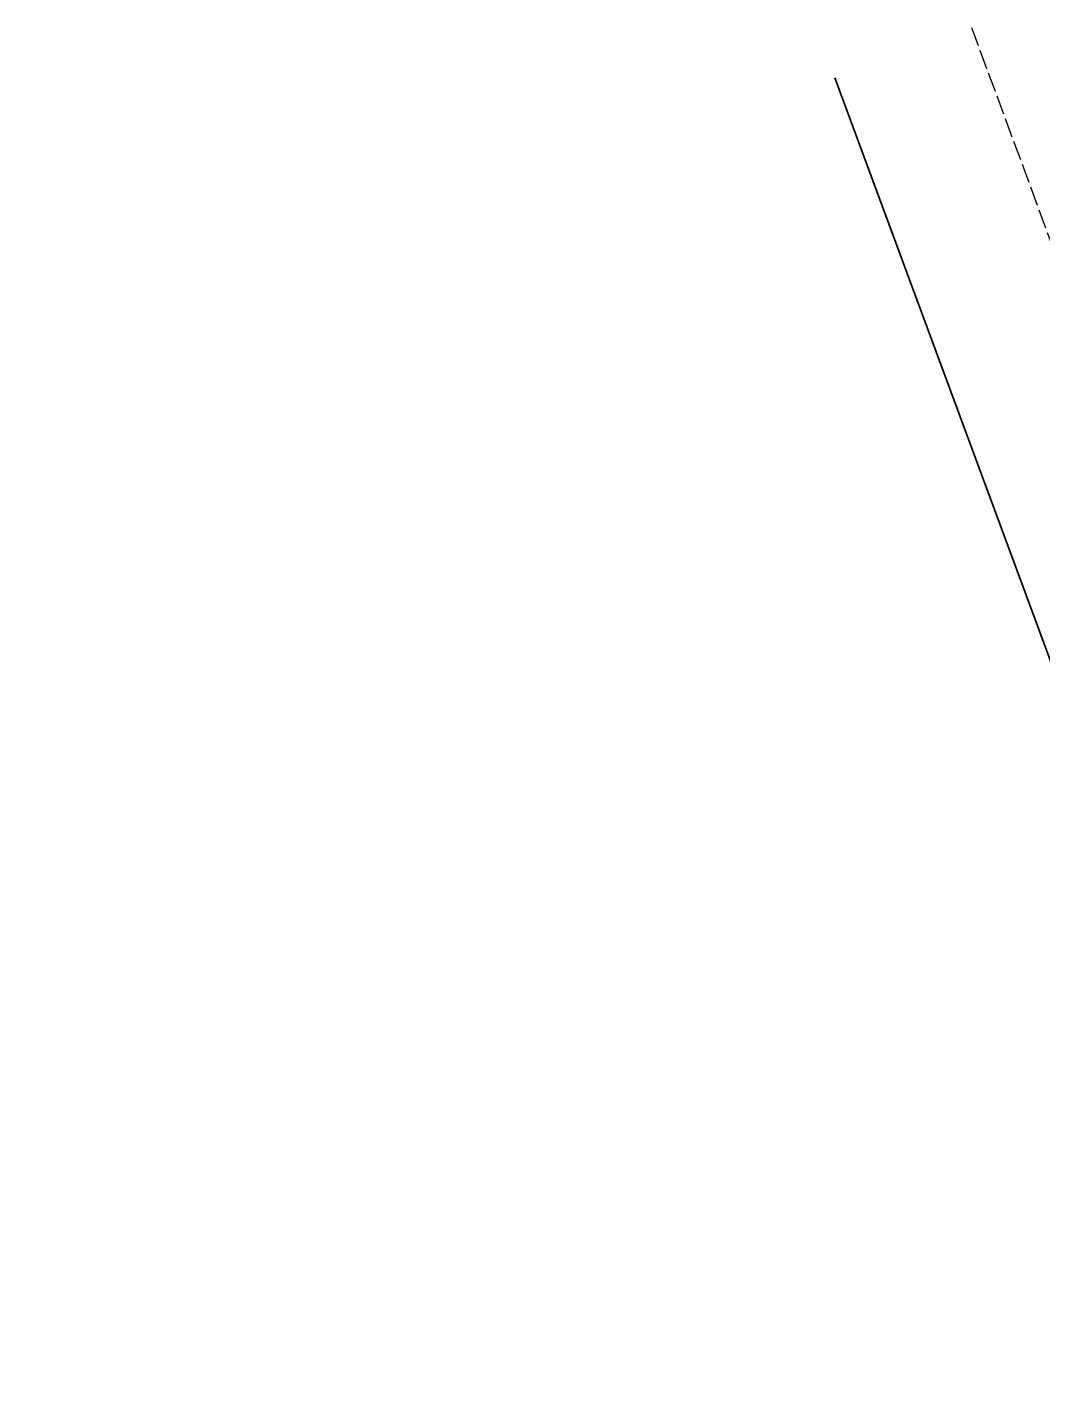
# Model space of a CAD drawing. Header units: inches. Extents: x -71 to 2682309, y -3332 to 801571.
# Drawn here: x 2641928 to 2642554, y 787408 to 788255 of the extents above; entities that cross this region are included whole.
import ezdxf

# ---------------------------------------------------------------- set-up
doc = ezdxf.new("R2010")
doc.units = ezdxf.units.IN
doc.header["$MEASUREMENT"] = 0
doc.header["$PDMODE"] = 99
doc.linetypes.add('ACAD_ISO02W100', pattern=[15, 12, -3])
doc.layers.add('DIM RA', color=4, linetype='Continuous', lineweight=15)
doc.layers.add('Hatch', color=254, linetype='Continuous', lineweight=9)
doc.styles.add('DIM 8', font='arial.ttf', dxfattribs={"height": 8})
doc.dimstyles.new('Copy of DIM 8', dxfattribs={"dimtxt": 8, "dimasz": 1, "dimexe": 6, "dimexo": 18, "dimgap": 1.6875, "dimtad": 1, "dimdec": 0, "dimzin": 3, "dimdsep": 46, "dimlunit": 4, "dimtxsty": 'DIM 8', "dimblk": 'dot 2', "dimcen": 0.09375, "dimse1": 1, "dimse2": 1, "dimclrd": 1, "dimclre": 1, "dimclrt": 256, "dimadec": 0, "dimazin": 0, "dimtfac": 0.75, "dimtdec": 0, "dimtix": 1, "dimtmove": 1, "dimatfit": 3, "dimldrblk": 'DOT', "dimfxl": 1, "dimtolj": 1, "dimtzin": 0, "dimlwd": 9, "dimlwe": 9, "dimarcsym": 0})

# ---------------------------------------------------------------- blocks, each defined once
blk = doc.blocks.new('dot1')
at = {"layer": 'Hatch'}
h = blk.add_hatch(color=256, dxfattribs=at)
edge = h.paths.add_edge_path()
edge.add_arc((0, 0), 1, 0, 360)
for p, q in [((3, 0), (-3, 0)), ((0, 3), (0, -3))]:
    blk.add_line(p, q, dxfattribs=at)
blk.add_circle((0, 0), 1, dxfattribs=at)
blk = doc.blocks.new('dot 2')
at = {"layer": 'Hatch', "xscale": 0.5, "yscale": 0.5, "zscale": 0.5}
blk.add_blockref('dot1', (0, 0), dxfattribs=at)
blk = doc.blocks.new('*D13')
at = {"layer": 'Defpoints', "color": 0, "transparency": 16777216}
for p in [(0, 787573.77), (-23.49, 787409.47), (2650385.61, 787409.47)]:
    blk.add_point(p, dxfattribs=at)
at = {"layer": 'DIM RA', "color": 1, "lineweight": 9, "transparency": 16777216}
blk.add_line((-23.49, 787572.77), (-23.49, 787410.47), dxfattribs=at)
for p, rotation in [((-23.49, 787573.77), 90), ((-23.49, 787409.47), 270)]:
    blk.add_blockref('dot 2', p, dxfattribs=dict(at, rotation=rotation))
at = {"layer": 'DIM RA', "transparency": 16777216, "insert": (-29.26, 787491.62), "char_height": 8, "attachment_point": 5, "rotation": 90, "style": 'DIM 8'}
blk.add_mtext('\\A1;13\'-8"', dxfattribs=at)
blk = doc.blocks.new('_Dot')
at = {"color": 0, "linetype": 'ByBlock', "lineweight": -2}
blk.add_line((-0.5, 0), (-1, 0), dxfattribs=at)
at = {"color": 0, "linetype": 'ByBlock', "const_width": 0.5}
blk.add_lwpolyline([(-0.25, 0, 1), (0.25, 0, 1)], format="xyb", close=True, dxfattribs=at)

msp = doc.modelspace()

# ---------------------------------------------------------------- linework, layer by layer
at = {"linetype": 'ACAD_ISO02W100'}
msp.add_line((2642510.42, 788254.81), (2642707.38, 787722.05), dxfattribs=at)
at = {"color": 244, "lineweight": 30, "true_color": 0x991b1e}
msp.add_line((2642426.01, 788223.6), (2642622.96, 787690.85), dxfattribs=at)

# ---------------------------------------------------------------- dimensions: what is measured, and where the dimension line sits
at = {"layer": 'DIM RA'}
dim = msp.add_linear_dim(base=(-23.49, 787409.47), p1=(0, 787573.77), p2=(2650385.61, 787409.47), angle=90, dimstyle='Copy of DIM 8', dxfattribs=at)
dim.commit()
dim.dimension.update_dxf_attribs({"geometry": '*D13', "text_midpoint": (-29.26, 787491.62)})

doc.saveas('drawing.dxf')
